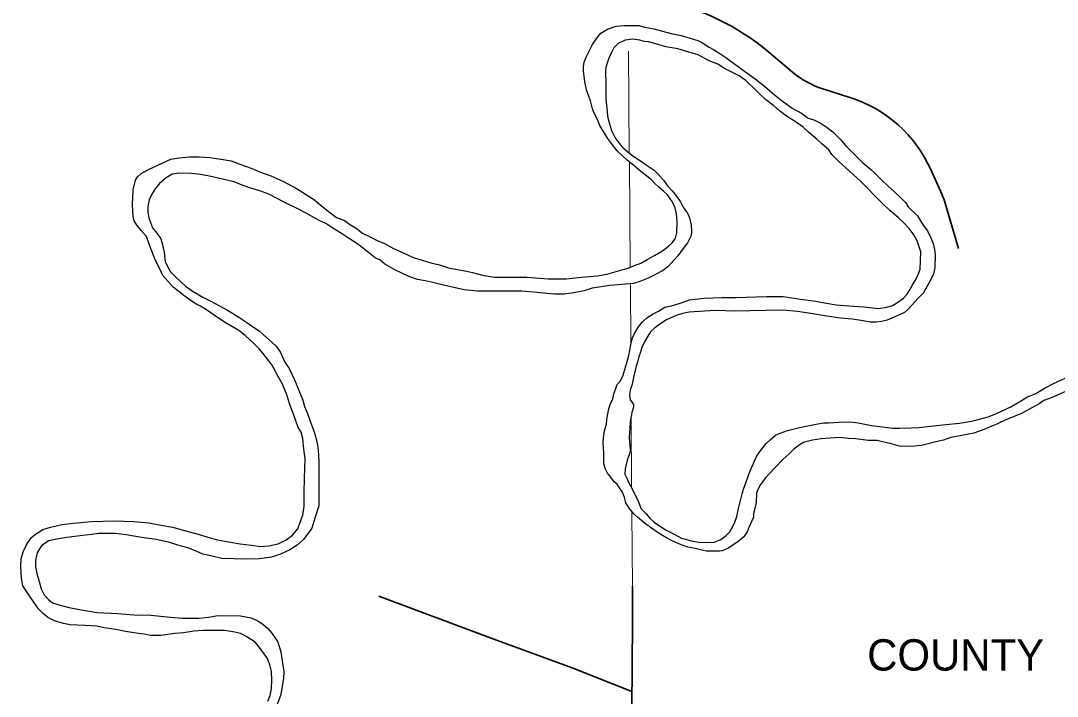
# Model space of a CAD drawing. Extents: x 216.56 to 220.49, y 46.02 to 49.94.
# Drawn here: x 218.976 to 219.64, y 47.265 to 47.698 of the extents above; entities that cross this region are included whole.
import ezdxf
from ezdxf.enums import TextEntityAlignment as Align

# ---------------------------------------------------------------- set-up
doc = ezdxf.new("R2010")
doc.units = 0
doc.header["$LTSCALE"] = 0.0075
for name, color, linetype, lineweight in [('14', 7, 'Continuous', 35), ('15', 7, 'Continuous', 13), ('25', 7, 'Continuous', 25)]:
    doc.layers.add(name, color=color, linetype=linetype, lineweight=lineweight)
doc.layers.add('41', color=7, linetype='Continuous')

msp = doc.modelspace()

# ---------------------------------------------------------------- linework, layer by layer
at = {"layer": '14'}
for p, q in [((219.454924, 47.67822), (219.470265, 47.665341)), ((219.489583, 47.654735), (219.507008, 47.649242)), ((219.558712, 47.60303), (219.566098, 47.586742)), ((219.567992, 47.581439), (219.576515, 47.552273)), ((219.328977, 47.283523), (219.367235, 47.268371))]:
    msp.add_line(p, q, dxfattribs=at)
for points in [[(219.367424, 47.277841), (219.367614, 47.319886), (219.367614, 47.335985)], [(219.328977, 47.283523), (219.278788, 47.301894), (219.205114, 47.329545)], [(219.364962, 47.013258), (219.364962, 47.074621), (219.365341, 47.135227), (219.366098, 47.200379), (219.367424, 47.277841)]]:
    msp.add_lwpolyline(points, dxfattribs=at)
for centre, radius, start, end in [((219.356785, 47.56276), 0.151515, 49.60309, 78.58752), ((219.506636, 47.70896), 0.056818, 230.18993, 252.44071), ((219.480988, 47.568105), 0.085227, 24.23019, 72.21382), ((219.53161, 47.570976), 0.037879, 16.13702, 24.72966)]:
    msp.add_arc(centre, radius, start, end, dxfattribs=at)
at = {"layer": '15'}
for p, q in [((219.36553, 47.613636), (219.365152, 47.678977)), ((219.366098, 47.540341), (219.36572, 47.607765)), ((219.366477, 47.490909), (219.366288, 47.529356)), ((219.367045, 47.398674), (219.366856, 47.444886)), ((219.367614, 47.335985), (219.367235, 47.383144))]:
    msp.add_line(p, q, dxfattribs=at)
at = {"layer": '25'}
for points in [[(219.336174, 47.666288), (219.336174, 47.668939), (219.336742, 47.67178), (219.337879, 47.675), (219.339773, 47.678788), (219.342045, 47.683144), (219.344697, 47.687311), (219.347348, 47.690341), (219.351705, 47.692992), (219.357197, 47.694886), (219.362311, 47.695265), (219.37178, 47.695265)], [(219.37178, 47.695265), (219.375379, 47.694318), (219.381439, 47.693182), (219.386932, 47.691667), (219.392424, 47.690152), (219.398864, 47.688826), (219.404545, 47.687121), (219.40947, 47.685795), (219.412121, 47.68447), (219.416667, 47.681439)], [(219.382008, 47.683712), (219.377841, 47.684848), (219.375, 47.685038), (219.372348, 47.685985), (219.367803, 47.686553), (219.362879, 47.685985), (219.358333, 47.683712), (219.355682, 47.681061), (219.353977, 47.677652), (219.352462, 47.674432), (219.351515, 47.67178), (219.350758, 47.669318), (219.350379, 47.667045)], [(219.409659, 47.676515), (219.403788, 47.67822), (219.400379, 47.679356), (219.396591, 47.680303), (219.389015, 47.681629), (219.382008, 47.683712)], [(219.416667, 47.681439), (219.419508, 47.679924), (219.423485, 47.677462), (219.427462, 47.674811), (219.432386, 47.671212), (219.439394, 47.666098), (219.446212, 47.661174), (219.452273, 47.656439)], [(219.447159, 47.653409), (219.440341, 47.660038), (219.435985, 47.663068), (219.426515, 47.667803), (219.422348, 47.670644), (219.416667, 47.672727), (219.409659, 47.676515)], [(219.342045, 47.641856), (219.34072, 47.64697), (219.338068, 47.654167), (219.337121, 47.65928), (219.336174, 47.666288)], [(219.350379, 47.667045), (219.350568, 47.656818), (219.350568, 47.648106), (219.351326, 47.640341)], [(219.452273, 47.656439), (219.458523, 47.650947), (219.463447, 47.64697), (219.469886, 47.642235), (219.475947, 47.639205)], [(219.47178, 47.633712), (219.466856, 47.636742), (219.461932, 47.64053), (219.458144, 47.64375), (219.452841, 47.647917), (219.447159, 47.653409)], [(219.357765, 47.614962), (219.354167, 47.619697), (219.351705, 47.623106), (219.349621, 47.626326), (219.34678, 47.63125), (219.345265, 47.635038), (219.342992, 47.639205), (219.342045, 47.641856)], [(219.351326, 47.640341), (219.351515, 47.637121), (219.352841, 47.632197), (219.354167, 47.62803), (219.356439, 47.623295), (219.35947, 47.619318)], [(219.475947, 47.639205), (219.480303, 47.635985), (219.483902, 47.634848), (219.488636, 47.632576), (219.492424, 47.629924), (219.496212, 47.626894), (219.500758, 47.622538), (219.504167, 47.618371)], [(219.495265, 47.612689), (219.493371, 47.61572), (219.489205, 47.619318), (219.485985, 47.622348), (219.480492, 47.626894), (219.477083, 47.630114), (219.47178, 47.633712)], [(219.38428, 47.591856), (219.382008, 47.594129), (219.379924, 47.596212), (219.376515, 47.598864), (219.372917, 47.601705), (219.368371, 47.605492), (219.364394, 47.608712), (219.357765, 47.614962)], [(219.35947, 47.619318), (219.361742, 47.616856), (219.367235, 47.612311), (219.372159, 47.608902), (219.376326, 47.606061), (219.381439, 47.602652), (219.384091, 47.6)], [(219.504167, 47.618371), (219.507765, 47.614773), (219.510795, 47.611742), (219.515152, 47.607197), (219.521212, 47.602273), (219.527083, 47.596591), (219.531439, 47.592235), (219.535417, 47.588826)], [(219.049053, 47.596212), (219.050379, 47.598295), (219.052841, 47.600379), (219.057008, 47.602841), (219.063826, 47.606061), (219.07178, 47.609659), (219.077083, 47.610417)], [(219.077083, 47.610417), (219.083712, 47.611174), (219.089962, 47.611174), (219.09678, 47.610795), (219.105303, 47.60947), (219.110417, 47.608523), (219.115909, 47.606439), (219.123295, 47.603788), (219.129167, 47.601326)], [(219.513447, 47.595833), (219.507008, 47.601705), (219.499432, 47.608523), (219.495265, 47.612689)], [(219.052841, 47.564015), (219.050189, 47.567045), (219.048295, 47.570076), (219.047538, 47.572917), (219.047159, 47.580303), (219.047538, 47.589962), (219.049053, 47.596212)], [(219.112311, 47.595076), (219.104924, 47.59678), (219.096591, 47.598674), (219.09072, 47.599811), (219.085038, 47.600379), (219.077462, 47.600758), (219.072538, 47.6), (219.06875, 47.597727), (219.064394, 47.594129), (219.061742, 47.59072)], [(219.143939, 47.582386), (219.134659, 47.587121), (219.128788, 47.589394), (219.122348, 47.591288), (219.117424, 47.592992), (219.112311, 47.595076)], [(219.129167, 47.601326), (219.135795, 47.598864), (219.143561, 47.595644), (219.152652, 47.59072), (219.158144, 47.587311), (219.163258, 47.583902), (219.166856, 47.581061), (219.17178, 47.576894), (219.17803, 47.572348), (219.183144, 47.570265)], [(219.384091, 47.6), (219.3875, 47.596212), (219.390152, 47.592614), (219.392992, 47.589394), (219.395644, 47.586174), (219.398295, 47.582386), (219.400189, 47.578788), (219.40303, 47.574621), (219.404167, 47.57197)], [(219.532765, 47.576515), (219.527462, 47.581629), (219.513447, 47.595833)], [(219.061742, 47.59072), (219.059659, 47.587121), (219.057955, 47.583523), (219.057008, 47.579356), (219.057008, 47.575758), (219.057765, 47.57197), (219.058712, 47.568939), (219.060038, 47.56553)], [(219.389962, 47.586742), (219.387689, 47.589015), (219.38428, 47.591856)], [(219.535417, 47.588826), (219.539962, 47.58447), (219.542803, 47.581629), (219.544318, 47.579167), (219.550189, 47.573295), (219.552273, 47.570076)], [(219.166856, 47.570265), (219.161932, 47.573106), (219.158523, 47.575), (219.152652, 47.57803), (219.147348, 47.580682), (219.143939, 47.582386)], [(219.396212, 47.569697), (219.395833, 47.574621), (219.394886, 47.578409), (219.392992, 47.582576), (219.389962, 47.586742)], [(219.552462, 47.550189), (219.551136, 47.554167), (219.55, 47.557386), (219.547917, 47.561174), (219.544886, 47.565152), (219.541288, 47.569129), (219.537879, 47.572159), (219.532765, 47.576515)], [(219.208902, 47.542424), (219.205871, 47.544886), (219.202652, 47.546402), (219.195265, 47.552273), (219.190909, 47.555492), (219.186364, 47.558523), (219.181061, 47.561932), (219.175568, 47.565341), (219.171023, 47.568371), (219.166856, 47.570265)], [(219.183144, 47.570265), (219.186174, 47.567992), (219.19053, 47.565341), (219.194697, 47.562311), (219.199432, 47.559848), (219.203977, 47.557576), (219.208712, 47.555492), (219.214394, 47.552273)], [(219.361553, 47.539015), (219.364773, 47.539773), (219.368939, 47.541477), (219.372917, 47.542992), (219.377083, 47.545265), (219.381818, 47.547917), (219.386932, 47.550947), (219.39072, 47.553788), (219.393182, 47.55625), (219.395076, 47.559091), (219.396023, 47.5625), (219.396212, 47.569697)], [(219.404167, 47.57197), (219.405303, 47.567424), (219.405492, 47.563068), (219.405114, 47.560606), (219.402841, 47.556061), (219.400189, 47.552273), (219.39678, 47.547727), (219.394318, 47.545076)], [(219.552273, 47.570076), (219.553977, 47.567424), (219.556629, 47.563636), (219.558712, 47.55928), (219.560227, 47.555682), (219.561174, 47.551705), (219.561553, 47.548485), (219.561364, 47.540152), (219.560417, 47.535985)], [(219.066667, 47.535038), (219.064962, 47.538826), (219.062879, 47.542992), (219.061553, 47.545833), (219.059659, 47.550758), (219.057765, 47.555871), (219.056061, 47.560038), (219.052841, 47.564015)], [(219.060038, 47.56553), (219.062689, 47.562121), (219.065341, 47.558523), (219.066288, 47.555492), (219.067424, 47.55), (219.068182, 47.544129), (219.069886, 47.540341), (219.071591, 47.5375)], [(219.214394, 47.552273), (219.217803, 47.550947), (219.222538, 47.548674), (219.227083, 47.546591), (219.232765, 47.544886), (219.238447, 47.543182), (219.243939, 47.541856), (219.249621, 47.539962), (219.261174, 47.537879)], [(219.550568, 47.535038), (219.551894, 47.539205), (219.552462, 47.550189)], [(219.229735, 47.532576), (219.224242, 47.53447), (219.219318, 47.536742), (219.21572, 47.538447), (219.208902, 47.542424)], [(219.394318, 47.545076), (219.390341, 47.54072), (219.386932, 47.538068), (219.382386, 47.535606), (219.377652, 47.533333), (219.372348, 47.53125), (219.368182, 47.529924)], [(219.071591, 47.5375), (219.075, 47.533902), (219.077652, 47.531439), (219.08125, 47.52822), (219.086174, 47.524811), (219.092235, 47.521212), (219.097348, 47.518561)], [(219.261174, 47.537879), (219.265152, 47.536932), (219.271591, 47.535227), (219.279167, 47.534091), (219.299811, 47.533902), (219.313636, 47.532955)], [(219.313636, 47.532955), (219.325189, 47.532955), (219.334848, 47.533902), (219.345265, 47.534848), (219.351136, 47.535985), (219.361553, 47.539015)], [(219.560417, 47.535985), (219.557765, 47.530682), (219.555682, 47.526705), (219.554167, 47.524053), (219.550758, 47.520644), (219.544318, 47.513447)], [(219.099432, 47.509659), (219.093939, 47.513447), (219.090341, 47.51553), (219.087311, 47.517045), (219.083333, 47.519886), (219.079167, 47.522917), (219.073295, 47.527652), (219.066667, 47.535038)], [(219.259848, 47.525947), (219.251136, 47.527841), (219.246402, 47.528788), (219.24053, 47.530303), (219.234848, 47.531629), (219.229735, 47.532576)], [(219.368182, 47.529924), (219.35303, 47.528598), (219.341856, 47.526894), (219.336553, 47.525189), (219.329924, 47.524053), (219.323864, 47.523106), (219.317803, 47.523106), (219.310417, 47.523674), (219.304167, 47.524432)], [(219.536932, 47.517614), (219.541288, 47.520455), (219.543371, 47.522917), (219.545265, 47.525947), (219.54678, 47.528598), (219.548674, 47.531818), (219.550568, 47.535038)], [(219.304167, 47.524432), (219.296402, 47.525), (219.285227, 47.525), (219.268371, 47.525), (219.259848, 47.525947)], [(219.097348, 47.518561), (219.108144, 47.512879), (219.114773, 47.508712), (219.120455, 47.504924), (219.124811, 47.501894), (219.128409, 47.499621), (219.131061, 47.49697)], [(219.388447, 47.514773), (219.393371, 47.515909), (219.4, 47.517992), (219.404167, 47.519508), (219.413258, 47.520644), (219.425189, 47.521023), (219.433902, 47.521023)], [(219.433902, 47.521023), (219.453409, 47.521591), (219.464205, 47.521591)], [(219.464205, 47.521591), (219.475379, 47.519886), (219.483712, 47.51875), (219.492045, 47.517424), (219.498106, 47.516288)], [(219.498106, 47.516288), (219.50625, 47.51553), (219.515909, 47.514962), (219.525189, 47.514015), (219.530682, 47.514773), (219.53428, 47.515909), (219.536932, 47.517614)], [(219.130682, 47.485227), (219.128409, 47.488068), (219.124621, 47.491856), (219.119318, 47.496591), (219.115341, 47.499811), (219.10625, 47.505114), (219.099432, 47.509659)], [(219.368939, 47.497917), (219.371402, 47.502083), (219.374053, 47.505303), (219.376894, 47.507955), (219.380871, 47.510417), (219.38428, 47.512311), (219.388447, 47.514773)], [(219.433523, 47.512311), (219.421023, 47.512689), (219.413826, 47.512311), (219.403977, 47.511553), (219.399621, 47.510795), (219.395644, 47.50947), (219.389394, 47.506629)], [(219.464205, 47.512879), (219.452841, 47.512689), (219.433523, 47.512311)], [(219.492235, 47.508902), (219.481818, 47.510606), (219.473295, 47.511932), (219.464205, 47.512879)], [(219.544318, 47.513447), (219.541856, 47.511364), (219.537689, 47.50947), (219.533902, 47.507765), (219.530871, 47.506439), (219.527273, 47.505492), (219.524053, 47.505114), (219.519886, 47.505114), (219.51553, 47.506061), (219.508333, 47.507008), (219.500947, 47.507765), (219.492235, 47.508902)], [(219.389394, 47.506629), (219.385227, 47.503977), (219.381629, 47.501326), (219.379167, 47.499053)], [(219.131061, 47.49697), (219.134848, 47.49375), (219.139205, 47.489773), (219.142045, 47.485606), (219.144886, 47.479545), (219.147538, 47.475379), (219.149432, 47.471402), (219.151326, 47.467803), (219.15303, 47.463447)], [(219.361742, 47.471212), (219.363068, 47.476326), (219.364205, 47.479924), (219.365341, 47.483712), (219.365909, 47.487311), (219.366667, 47.491856), (219.367614, 47.495076), (219.368939, 47.497917)], [(219.379167, 47.499053), (219.377462, 47.496212), (219.375568, 47.492992), (219.373674, 47.488826), (219.372727, 47.485985), (219.371591, 47.482955), (219.371023, 47.480303), (219.370076, 47.476894), (219.368561, 47.470833)], [(219.143182, 47.465909), (219.14053, 47.470265), (219.138636, 47.473674), (219.137121, 47.476894), (219.134659, 47.480303), (219.130682, 47.485227)], [(219.35322, 47.452273), (219.354924, 47.456061), (219.355682, 47.45928), (219.357008, 47.462689), (219.357765, 47.465152), (219.359848, 47.467614), (219.361742, 47.471212)], [(219.368561, 47.470833), (219.367424, 47.465341), (219.366098, 47.461553), (219.36572, 47.458144), (219.366098, 47.455303), (219.368182, 47.452652)], [(219.616856, 47.454924), (219.620265, 47.457008), (219.626136, 47.45947), (219.632008, 47.463068), (219.636932, 47.46572), (219.645265, 47.469508), (219.648674, 47.471402)], [(219.155303, 47.434659), (219.153409, 47.437689), (219.151894, 47.441856), (219.150379, 47.446212), (219.148106, 47.452273), (219.145833, 47.45928), (219.143182, 47.465909)], [(219.15303, 47.463447), (219.15625, 47.455114), (219.157386, 47.451136), (219.15928, 47.446591), (219.161364, 47.441098), (219.162879, 47.436553)], [(219.664205, 47.468561), (219.657386, 47.46553), (219.650947, 47.462689), (219.645076, 47.460795), (219.641288, 47.458902), (219.636553, 47.456818), (219.63125, 47.454924), (219.62822, 47.452841), (219.623864, 47.450379), (219.616477, 47.446402)], [(219.349242, 47.421212), (219.348864, 47.427841), (219.349053, 47.431061), (219.349621, 47.435417), (219.350947, 47.439773), (219.351136, 47.442803), (219.351894, 47.446402), (219.352462, 47.449621), (219.35322, 47.452273)], [(219.368182, 47.452652), (219.368182, 47.450758), (219.367235, 47.447348), (219.366098, 47.441477), (219.365909, 47.437121), (219.36553, 47.43125), (219.365909, 47.425758), (219.366098, 47.423864), (219.366098, 47.422159), (219.36572, 47.420833)], [(219.577083, 47.440341), (219.584848, 47.441667), (219.589205, 47.442803), (219.595644, 47.444508), (219.600568, 47.446402), (219.604924, 47.448485), (219.610038, 47.450947), (219.616856, 47.454924)], [(219.616477, 47.446402), (219.607197, 47.442803), (219.601515, 47.439962), (219.596402, 47.437879), (219.591667, 47.435985), (219.586364, 47.434091), (219.581818, 47.433144), (219.577652, 47.432197), (219.571591, 47.43125), (219.566856, 47.429545)], [(219.162879, 47.436553), (219.164015, 47.433333), (219.16572, 47.426705), (219.166288, 47.420265), (219.166667, 47.414962)], [(219.44697, 47.418561), (219.448864, 47.421591), (219.450947, 47.424432), (219.45322, 47.427273), (219.455871, 47.429735), (219.45928, 47.432765), (219.462311, 47.434091), (219.466856, 47.435795), (219.474621, 47.437689)], [(219.474621, 47.437689), (219.481061, 47.438826), (219.485227, 47.439773), (219.489962, 47.44053), (219.493182, 47.44072), (219.5, 47.441098), (219.507576, 47.441288), (219.512311, 47.44053), (219.520833, 47.438826), (219.53447, 47.437121), (219.539015, 47.437121)], [(219.539015, 47.437121), (219.546212, 47.4375), (219.551136, 47.437689), (219.558523, 47.438447), (219.568371, 47.439583), (219.577083, 47.440341)], [(219.157765, 47.417803), (219.157008, 47.423674), (219.156439, 47.430492), (219.155303, 47.434659)], [(219.500568, 47.43125), (219.488636, 47.430303), (219.482955, 47.429545), (219.477083, 47.42803), (219.473674, 47.425758), (219.471023, 47.423674), (219.467992, 47.420833), (219.464205, 47.417235)], [(219.527841, 47.428409), (219.524432, 47.429356), (219.51875, 47.429356), (219.510795, 47.430303), (219.505871, 47.430492), (219.500568, 47.43125)], [(219.566856, 47.429545), (219.561932, 47.428409), (219.552841, 47.426136), (219.548485, 47.425568), (219.54375, 47.425379), (219.538826, 47.425568), (219.532765, 47.427462), (219.527841, 47.428409)], [(219.157197, 47.396023), (219.157386, 47.404924), (219.157765, 47.417803)], [(219.358902, 47.399621), (219.357765, 47.401326), (219.355871, 47.402841), (219.353788, 47.405871), (219.351515, 47.408333), (219.350379, 47.410985), (219.349242, 47.414394), (219.349242, 47.421212)], [(219.36572, 47.420833), (219.364205, 47.416667), (219.362879, 47.411174), (219.362689, 47.407765), (219.364015, 47.405114), (219.365341, 47.402083), (219.366477, 47.399811)], [(219.437879, 47.395076), (219.438826, 47.398106), (219.440152, 47.402083), (219.441477, 47.405871), (219.442992, 47.409848), (219.444886, 47.414205), (219.44697, 47.418561)], [(219.464205, 47.417235), (219.458333, 47.411364), (219.45303, 47.405492), (219.449621, 47.401136), (219.447917, 47.397917), (219.447159, 47.395644)], [(219.166667, 47.414962), (219.166667, 47.3875), (219.164205, 47.380114), (219.162121, 47.373106)], [(219.15322, 47.372727), (219.154735, 47.376894), (219.15625, 47.381439), (219.157197, 47.387121), (219.157197, 47.396023)], [(219.376136, 47.375568), (219.371023, 47.379924), (219.368371, 47.382197), (219.36553, 47.385985), (219.363447, 47.389394), (219.3625, 47.392803), (219.361174, 47.396212), (219.358902, 47.399621)], [(219.366477, 47.399811), (219.369318, 47.394508), (219.371212, 47.390341), (219.373106, 47.385417), (219.376326, 47.382197), (219.378788, 47.379545), (219.381439, 47.376894)], [(219.447159, 47.395644), (219.44697, 47.389583), (219.446023, 47.385606), (219.445076, 47.382576), (219.445076, 47.380114), (219.442235, 47.373485), (219.441098, 47.370833), (219.439015, 47.367614)], [(219.431439, 47.373295), (219.433144, 47.376894), (219.43447, 47.380492), (219.435606, 47.385795), (219.437879, 47.395076)], [(218.978788, 47.361553), (218.980303, 47.364205), (218.982386, 47.367045), (218.985038, 47.369318), (218.989773, 47.372159), (218.994697, 47.373674), (219.001894, 47.375379), (219.00947, 47.376326), (219.020833, 47.377273), (219.035606, 47.377841)], [(219.035606, 47.377841), (219.048106, 47.377462), (219.057576, 47.376515), (219.065341, 47.375), (219.072727, 47.373674)], [(219.381439, 47.376894), (219.388826, 47.37197), (219.394318, 47.369318), (219.399053, 47.366667), (219.405492, 47.364962), (219.409848, 47.364205), (219.414205, 47.363826), (219.420265, 47.364205), (219.424242, 47.365909), (219.427652, 47.368371), (219.429924, 47.370833), (219.431439, 47.373295)], [(219.031818, 47.369697), (219.025568, 47.369697), (219.020833, 47.368939), (219.010038, 47.367803), (219.005114, 47.367045), (218.998674, 47.366098), (218.993371, 47.364962), (218.988826, 47.361742), (218.9875, 47.359848)], [(219.071023, 47.364015), (219.062311, 47.365909), (219.051705, 47.367424), (219.043182, 47.36875), (219.036364, 47.369697), (219.031818, 47.369697)], [(219.072727, 47.373674), (219.080492, 47.371591), (219.089205, 47.369318), (219.095455, 47.367424), (219.101705, 47.36553), (219.108712, 47.364394), (219.116288, 47.363068), (219.123485, 47.362121)], [(219.162121, 47.373106), (219.156818, 47.365909), (219.152652, 47.362311), (219.147917, 47.35928), (219.142045, 47.356439), (219.136364, 47.354545), (219.128409, 47.353409), (219.119508, 47.35322)], [(219.123485, 47.362121), (219.129167, 47.361364), (219.134659, 47.361742), (219.14053, 47.363068), (219.145644, 47.36553), (219.149811, 47.368561), (219.15322, 47.372727)], [(219.439015, 47.367614), (219.435227, 47.364394), (219.432197, 47.3625), (219.429356, 47.360417), (219.427273, 47.35947), (219.425189, 47.358523), (219.423295, 47.358333), (219.415152, 47.358333), (219.411174, 47.35928), (219.407765, 47.360038), (219.40303, 47.360985), (219.398485, 47.362689), (219.393371, 47.364773), (219.389394, 47.366856), (219.386742, 47.368371), (219.383523, 47.370644), (219.376136, 47.375568)], [(219.119508, 47.35322), (219.104545, 47.353598), (219.097348, 47.355303), (219.092235, 47.356439), (219.088068, 47.358333), (219.082576, 47.360417), (219.076326, 47.362311), (219.071023, 47.364015)], [(218.976894, 47.336174), (218.976136, 47.341098), (218.975568, 47.348295), (218.975758, 47.353409), (218.977083, 47.357955), (218.978788, 47.361553)], [(218.9875, 47.359848), (218.986174, 47.357197), (218.985038, 47.352273), (218.985038, 47.348295), (218.985985, 47.344129), (218.987311, 47.339015), (218.988636, 47.33428)], [(219.007197, 47.311174), (219.00303, 47.311932), (218.997159, 47.313636), (218.992992, 47.315909), (218.989962, 47.318371), (218.986932, 47.321402), (218.983902, 47.325758), (218.980303, 47.331061), (218.976894, 47.336174)], [(218.988636, 47.33428), (218.99053, 47.330303), (218.993561, 47.327083), (218.995833, 47.325189), (219.000758, 47.323674), (219.006629, 47.322348)], [(219.006629, 47.322348), (219.014205, 47.320833), (219.024621, 47.319129), (219.0375, 47.318371), (219.048106, 47.317614), (219.058902, 47.317424)], [(219.058902, 47.317424), (219.071591, 47.316098), (219.078977, 47.315341), (219.089773, 47.315341), (219.095833, 47.316098), (219.102083, 47.317045)], [(219.102083, 47.317045), (219.116477, 47.316856), (219.123295, 47.31553), (219.127462, 47.313636), (219.130871, 47.311364), (219.133712, 47.308902), (219.136553, 47.305871), (219.138826, 47.302462), (219.140341, 47.3), (219.141477, 47.296591)], [(219.058523, 47.304356), (219.054735, 47.305114), (219.050758, 47.305682), (219.042803, 47.306818), (219.036553, 47.308144), (219.028977, 47.30928), (219.024242, 47.310227), (219.016667, 47.310606), (219.007197, 47.311174)], [(219.102841, 47.307576), (219.092424, 47.307576), (219.086553, 47.307008), (219.079924, 47.306061), (219.074432, 47.305492), (219.065341, 47.304356), (219.058523, 47.304356)], [(219.12803, 47.297538), (219.125758, 47.3), (219.123485, 47.301515), (219.120455, 47.303409), (219.116477, 47.305492), (219.112689, 47.306439), (219.106439, 47.307576), (219.102841, 47.307576)], [(219.133902, 47.262311), (219.135417, 47.265909), (219.136174, 47.270265), (219.136553, 47.275379), (219.136174, 47.28125), (219.135227, 47.285417), (219.133712, 47.289583), (219.131629, 47.292614), (219.12803, 47.297538)], [(219.141477, 47.296591), (219.142235, 47.29375), (219.143371, 47.286553), (219.144129, 47.28125), (219.143939, 47.276705), (219.143182, 47.27178)], [(219.143182, 47.27178), (219.142235, 47.266477), (219.14053, 47.261742), (219.137311, 47.254356), (219.134848, 47.250568), (219.132576, 47.247727), (219.130114, 47.244508)]]:
    msp.add_lwpolyline(points, dxfattribs=at)

# ---------------------------------------------------------------- texts
at = {"layer": '41'}
msp.add_text('COUNTY', height=0.02008, dxfattribs=at).set_placement((219.574716, 47.281818), align=Align.CENTER)

doc.saveas('drawing.dxf')
